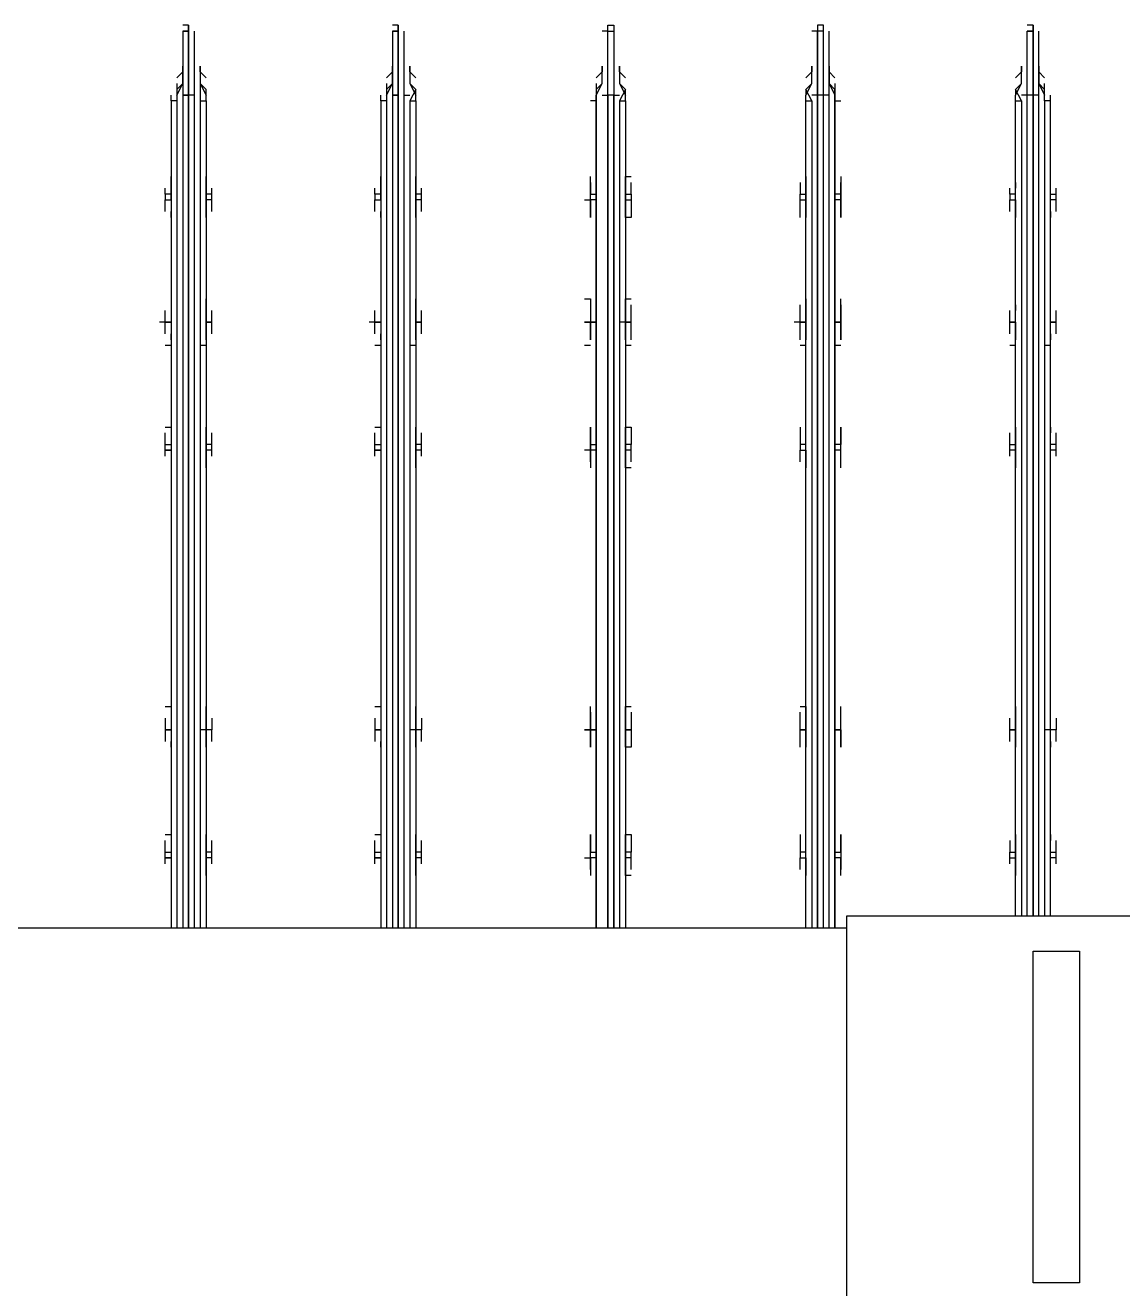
# Model space of a CAD drawing. Header units: metres. Extents: x 531263 to 531754, y 2674954 to 2675327.
# Drawn here: x 531503.124 to 531503.3846, y 2675213.1593 to 2675213.4595 of the extents above; entities that cross this region are included whole.
import ezdxf

# ---------------------------------------------------------------- set-up
doc = ezdxf.new("R2010")
doc.units = ezdxf.units.M
doc.header["$MEASUREMENT"] = 0
doc.layers.add('IDT', color=7, linetype='Continuous')

# ---------------------------------------------------------------- blocks, each defined once
blk = doc.blocks.new('IDT')
at = {"layer": 'IDT', "color": 0, "lineweight": 25}
for p, q in [((14.44023, 14.51099), (14.44023, 14.60781)), ((14.38491, 14.51929), (14.38491, 14.59813)), ((14.38491, 14.59813), (14.39597, 14.59813)), ((14.39597, 14.59813), (14.39597, 14.51929)), ((14.39597, 14.51929), (14.38491, 14.51929)), ((15.02116, 14.51376), (14.44023, 14.51376)), ((14.443, 14.31735), (14.443, 14.51376)), ((14.443, 14.51376), (14.443, 14.31735)), ((14.44438, 14.51376), (14.44438, 14.31597)), ((14.44577, 14.51376), (14.44577, 14.31597)), ((14.44715, 14.31597), (14.44715, 14.51376)), ((14.44715, 14.51376), (14.44715, 14.31597)), ((14.44853, 14.31735), (14.44853, 14.51376)), ((14.44992, 14.51376), (14.44992, 14.31735)), ((14.49279, 14.31735), (14.49279, 14.51376)), ((14.49418, 14.31735), (14.49418, 14.51376)), ((14.49556, 14.31597), (14.49556, 14.51376)), ((14.49556, 14.51376), (14.49556, 14.31597)), ((14.49694, 14.31597), (14.49694, 14.51376)), ((14.49694, 14.51376), (14.49694, 14.31597)), ((14.49971, 14.31735), (14.49971, 14.51376)), ((14.49971, 14.51376), (14.49971, 14.31735)), ((14.54259, 14.31735), (14.54259, 14.51376)), ((14.54397, 14.31735), (14.54397, 14.51376)), ((14.54535, 14.51376), (14.54535, 14.31597)), ((14.54674, 14.51376), (14.54674, 14.31597)), ((14.54674, 14.31597), (14.54674, 14.51376)), ((14.54812, 14.31597), (14.54812, 14.51376)), ((14.5495, 14.31735), (14.5495, 14.51376)), ((14.55089, 14.31735), (14.55089, 14.51376)), ((14.59238, 14.31735), (14.59238, 14.51376)), ((14.59376, 14.31735), (14.59376, 14.51376)), ((14.59515, 14.51376), (14.59515, 14.31597)), ((14.59653, 14.31597), (14.59653, 14.51376)), ((14.59653, 14.51376), (14.59653, 14.31597)), ((14.59791, 14.31597), (14.59791, 14.51376)), ((14.5993, 14.31735), (14.5993, 14.51376)), ((14.60068, 14.31735), (14.60068, 14.51376)), ((14.34065, 14.51099), (14.44023, 14.51099)), ((14.39182, 14.51099), (14.39182, 14.31735)), ((14.39321, 14.31735), (14.39321, 14.51099)), ((14.39459, 14.51099), (14.39459, 14.31597)), ((14.39597, 14.51099), (14.39597, 14.31597)), ((14.39597, 14.31597), (14.39597, 14.51099)), ((14.39736, 14.51099), (14.39736, 14.31597)), ((14.39874, 14.31735), (14.39874, 14.51099)), ((14.40012, 14.51099), (14.40012, 14.31735)), ((14.39182, 14.50131), (14.39182, 14.49716)), ((14.40012, 14.49716), (14.40012, 14.50131)), ((14.44162, 14.50131), (14.44162, 14.49716)), ((14.44992, 14.49716), (14.44992, 14.50131)), ((14.49141, 14.50131), (14.49279, 14.50131)), ((14.49279, 14.50131), (14.49279, 14.49716)), ((14.50109, 14.49716), (14.50109, 14.50131)), ((14.54259, 14.50131), (14.54259, 14.49578)), ((14.55089, 14.49716), (14.55089, 14.50131)), ((14.59238, 14.50131), (14.59238, 14.49578)), ((14.60068, 14.49716), (14.60068, 14.50131)), ((14.39044, 14.49855), (14.39044, 14.49716)), ((14.39044, 14.49716), (14.39182, 14.49716)), ((14.39044, 14.49716), (14.39044, 14.49578)), ((14.39182, 14.49993), (14.39182, 14.49855)), ((14.39182, 14.49716), (14.39182, 14.49163)), ((14.40012, 14.49855), (14.40012, 14.49993)), ((14.40012, 14.49578), (14.40012, 14.49716)), ((14.40151, 14.49716), (14.40012, 14.49716)), ((14.40151, 14.49855), (14.40151, 14.49716)), ((14.40151, 14.49716), (14.40151, 14.49578)), ((14.44162, 14.49855), (14.44162, 14.49993)), ((14.44162, 14.49716), (14.44162, 14.49855)), ((14.44162, 14.49716), (14.443, 14.49716)), ((14.44162, 14.49301), (14.44162, 14.49716)), ((14.44162, 14.49578), (14.44162, 14.49716)), ((14.4513, 14.49716), (14.44992, 14.49716)), ((14.4513, 14.49716), (14.44992, 14.49716)), ((14.44992, 14.49716), (14.44992, 14.49578)), ((14.4513, 14.49993), (14.4513, 14.49855)), ((14.4513, 14.49855), (14.4513, 14.49716)), ((14.4513, 14.49578), (14.4513, 14.49716)), ((14.49141, 14.49993), (14.49141, 14.49855)), ((14.49141, 14.49855), (14.49141, 14.49716)), ((14.49141, 14.49716), (14.49279, 14.49716)), ((14.49141, 14.49716), (14.49141, 14.49578)), ((14.49279, 14.49716), (14.49279, 14.49163)), ((14.49971, 14.49716), (14.50109, 14.49716)), ((14.50109, 14.49993), (14.50109, 14.49855)), ((14.50109, 14.49855), (14.50109, 14.49716)), ((14.50109, 14.49716), (14.50109, 14.49578)), ((14.50248, 14.49716), (14.50109, 14.49716)), ((14.50109, 14.49716), (14.50109, 14.49578)), ((14.5412, 14.49855), (14.5412, 14.49716)), ((14.5412, 14.49716), (14.54259, 14.49716)), ((14.5412, 14.49716), (14.5412, 14.49578)), ((14.54259, 14.49993), (14.54259, 14.49855)), ((14.55089, 14.49855), (14.55089, 14.49993)), ((14.55227, 14.49716), (14.55089, 14.49716)), ((14.55089, 14.49578), (14.55089, 14.49716)), ((14.55089, 14.49716), (14.55227, 14.49716)), ((14.55227, 14.49855), (14.55227, 14.49716)), ((14.55227, 14.49716), (14.55227, 14.49578)), ((14.591, 14.49855), (14.591, 14.49716)), ((14.591, 14.49716), (14.59238, 14.49716)), ((14.591, 14.49716), (14.591, 14.49578)), ((14.59238, 14.49993), (14.59238, 14.49855)), ((14.60068, 14.49855), (14.60068, 14.49993)), ((14.60206, 14.49716), (14.60068, 14.49716)), ((14.60068, 14.49578), (14.60068, 14.49716)), ((14.60068, 14.49716), (14.60206, 14.49716)), ((14.60206, 14.49855), (14.60206, 14.49716)), ((14.60206, 14.49716), (14.60206, 14.49578)), ((14.39182, 14.49578), (14.39044, 14.49578)), ((14.39044, 14.49578), (14.39044, 14.49301)), ((14.40012, 14.49163), (14.40012, 14.49578)), ((14.40151, 14.49578), (14.40012, 14.49578)), ((14.40151, 14.49301), (14.40151, 14.49578)), ((14.443, 14.49578), (14.44162, 14.49578)), ((14.44162, 14.49578), (14.44162, 14.49163)), ((14.44992, 14.49578), (14.4513, 14.49578)), ((14.44992, 14.49578), (14.44992, 14.49163)), ((14.4513, 14.49301), (14.4513, 14.49578)), ((14.49141, 14.49301), (14.49141, 14.49578)), ((14.49141, 14.49578), (14.49279, 14.49578)), ((14.50109, 14.49578), (14.49971, 14.49578)), ((14.50109, 14.49578), (14.50109, 14.49163)), ((14.50109, 14.49301), (14.50109, 14.49578)), ((14.5412, 14.49578), (14.54259, 14.49578)), ((14.5412, 14.49578), (14.5412, 14.49301)), ((14.54259, 14.49578), (14.54259, 14.49163)), ((14.55089, 14.49163), (14.55089, 14.49578)), ((14.55227, 14.49578), (14.55089, 14.49578)), ((14.55227, 14.49578), (14.55227, 14.49301)), ((14.591, 14.49578), (14.59238, 14.49578)), ((14.591, 14.49578), (14.591, 14.49301)), ((14.59238, 14.49578), (14.59238, 14.49163)), ((14.60068, 14.49163), (14.60068, 14.49578)), ((14.60206, 14.49578), (14.60068, 14.49578)), ((14.60206, 14.49578), (14.60206, 14.49301)), ((14.39182, 14.49163), (14.39182, 14.49301)), ((14.40012, 14.49301), (14.40012, 14.49163)), ((14.44162, 14.49163), (14.44162, 14.49301)), ((14.4513, 14.49163), (14.4513, 14.49301)), ((14.49141, 14.49163), (14.49141, 14.49301)), ((14.49279, 14.49163), (14.49141, 14.49163)), ((14.50109, 14.49163), (14.50109, 14.49301)), ((14.54259, 14.49163), (14.54259, 14.49301)), ((14.55089, 14.49163), (14.55089, 14.49301)), ((14.55227, 14.49163), (14.55089, 14.49163)), ((14.59238, 14.49163), (14.59238, 14.49301)), ((14.60068, 14.49163), (14.60068, 14.49301)), ((14.60206, 14.49163), (14.60068, 14.49163)), ((14.39182, 14.4695), (14.39182, 14.47088)), ((14.39182, 14.47088), (14.39182, 14.46673)), ((14.40012, 14.46673), (14.40012, 14.47088)), ((14.40012, 14.47088), (14.40012, 14.4695)), ((14.44162, 14.4695), (14.44162, 14.47088)), ((14.44162, 14.47088), (14.44162, 14.46673)), ((14.44992, 14.46673), (14.44992, 14.47088)), ((14.4513, 14.47088), (14.4513, 14.4695)), ((14.49141, 14.4695), (14.49141, 14.47088)), ((14.49141, 14.47088), (14.49279, 14.47088)), ((14.49279, 14.47088), (14.49279, 14.46673)), ((14.50109, 14.46673), (14.50109, 14.47088)), ((14.50109, 14.47088), (14.50109, 14.4695)), ((14.54259, 14.4695), (14.54259, 14.47088)), ((14.54259, 14.47088), (14.54259, 14.46673)), ((14.55089, 14.46673), (14.55089, 14.47088)), ((14.55089, 14.47088), (14.55089, 14.4695)), ((14.59238, 14.4695), (14.59238, 14.47088)), ((14.59238, 14.47088), (14.59238, 14.46673)), ((14.60068, 14.46673), (14.60068, 14.47088)), ((14.60068, 14.47088), (14.60068, 14.4695)), ((14.39044, 14.4695), (14.39044, 14.46673)), ((14.40151, 14.4695), (14.40151, 14.46673)), ((14.44162, 14.46673), (14.44162, 14.4695)), ((14.4513, 14.4695), (14.4513, 14.46673)), ((14.49141, 14.46673), (14.49141, 14.4695)), ((14.50109, 14.4695), (14.50109, 14.46673)), ((14.5412, 14.4695), (14.5412, 14.46673)), ((14.55227, 14.46673), (14.55227, 14.4695)), ((14.591, 14.4695), (14.591, 14.46673)), ((14.60206, 14.46673), (14.60206, 14.4695)), ((14.39044, 14.46673), (14.39182, 14.46673)), ((14.39044, 14.46397), (14.39044, 14.46673)), ((14.39044, 14.46673), (14.39182, 14.46673)), ((14.39182, 14.46673), (14.39321, 14.46673)), ((14.39182, 14.46673), (14.39182, 14.4612)), ((14.39182, 14.46397), (14.39182, 14.46258)), ((14.40012, 14.4612), (14.40012, 14.46673)), ((14.40012, 14.46673), (14.40151, 14.46673)), ((14.40151, 14.46673), (14.40012, 14.46673)), ((14.40012, 14.46673), (14.40151, 14.46673)), ((14.40151, 14.46673), (14.40012, 14.46673)), ((14.40012, 14.46258), (14.40012, 14.46397)), ((14.40151, 14.46673), (14.40151, 14.46397)), ((14.443, 14.46673), (14.44162, 14.46673)), ((14.44162, 14.46673), (14.443, 14.46673)), ((14.443, 14.46673), (14.44162, 14.46673)), ((14.44162, 14.46673), (14.44162, 14.4612)), ((14.44162, 14.46673), (14.44162, 14.46397)), ((14.44162, 14.46397), (14.44162, 14.46258)), ((14.44992, 14.4612), (14.44992, 14.46673)), ((14.4513, 14.46673), (14.44992, 14.46673)), ((14.44992, 14.46673), (14.4513, 14.46673)), ((14.44992, 14.46673), (14.4513, 14.46673)), ((14.4513, 14.46673), (14.44992, 14.46673)), ((14.4513, 14.46673), (14.4513, 14.46397)), ((14.4513, 14.46397), (14.4513, 14.46258)), ((14.49141, 14.46397), (14.49141, 14.46673)), ((14.49141, 14.46673), (14.49279, 14.46673)), ((14.49279, 14.46673), (14.49141, 14.46673)), ((14.49141, 14.46258), (14.49141, 14.46397)), ((14.49279, 14.46673), (14.49279, 14.4612)), ((14.50109, 14.46673), (14.49971, 14.46673)), ((14.49971, 14.46673), (14.50109, 14.46673)), ((14.50109, 14.46397), (14.50109, 14.46673)), ((14.50109, 14.46673), (14.50248, 14.46673)), ((14.50248, 14.46673), (14.50109, 14.46673)), ((14.50109, 14.46673), (14.50109, 14.4612)), ((14.50109, 14.46258), (14.50109, 14.46397)), ((14.5412, 14.46673), (14.54259, 14.46673)), ((14.5412, 14.46397), (14.5412, 14.46673)), ((14.5412, 14.46673), (14.54259, 14.46673)), ((14.54259, 14.46673), (14.54259, 14.4612)), ((14.54259, 14.46673), (14.54397, 14.46673)), ((14.54259, 14.46397), (14.54259, 14.46258)), ((14.55227, 14.46673), (14.55089, 14.46673)), ((14.55089, 14.46673), (14.55227, 14.46673)), ((14.55227, 14.46673), (14.55089, 14.46673)), ((14.55089, 14.4612), (14.55089, 14.46673)), ((14.55089, 14.46673), (14.55227, 14.46673)), ((14.55089, 14.46258), (14.55089, 14.46397)), ((14.55227, 14.46397), (14.55227, 14.46673)), ((14.591, 14.46673), (14.59238, 14.46673)), ((14.591, 14.46397), (14.591, 14.46673)), ((14.591, 14.46673), (14.59238, 14.46673)), ((14.59238, 14.46673), (14.59238, 14.4612)), ((14.59238, 14.46673), (14.59376, 14.46673)), ((14.59238, 14.46397), (14.59238, 14.46258)), ((14.60206, 14.46673), (14.60068, 14.46673)), ((14.60068, 14.46673), (14.60206, 14.46673)), ((14.60206, 14.46673), (14.60068, 14.46673)), ((14.60068, 14.4612), (14.60068, 14.46673)), ((14.60068, 14.46673), (14.60206, 14.46673)), ((14.60068, 14.46258), (14.60068, 14.46397)), ((14.60206, 14.46397), (14.60206, 14.46673)), ((14.4513, 14.4612), (14.44992, 14.4612)), ((14.49279, 14.4612), (14.49141, 14.4612)), ((14.55227, 14.4612), (14.55089, 14.4612)), ((14.60206, 14.4612), (14.60068, 14.4612)), ((14.39182, 14.40449), (14.39182, 14.40034)), ((14.40012, 14.40034), (14.40012, 14.40449)), ((14.44162, 14.40449), (14.44162, 14.40034)), ((14.44992, 14.40034), (14.44992, 14.40449)), ((14.49141, 14.40449), (14.49279, 14.40449)), ((14.49279, 14.40449), (14.49279, 14.40034)), ((14.50109, 14.40034), (14.50109, 14.40449)), ((14.54259, 14.40449), (14.54259, 14.40034)), ((14.55089, 14.40034), (14.55089, 14.40449)), ((14.59238, 14.40449), (14.59238, 14.40034)), ((14.60068, 14.40034), (14.60068, 14.40449)), ((14.39044, 14.40172), (14.39044, 14.40034)), ((14.39182, 14.40311), (14.39182, 14.40172)), ((14.40012, 14.40172), (14.40012, 14.40311)), ((14.40151, 14.40172), (14.40151, 14.40034)), ((14.44162, 14.40311), (14.44162, 14.40172)), ((14.44162, 14.40172), (14.44162, 14.39896)), ((14.4513, 14.40311), (14.4513, 14.40172)), ((14.4513, 14.40172), (14.4513, 14.40034)), ((14.49141, 14.40311), (14.49141, 14.40172)), ((14.49141, 14.40172), (14.49141, 14.40034)), ((14.50109, 14.40311), (14.50109, 14.40172)), ((14.50109, 14.40172), (14.50109, 14.40034)), ((14.5412, 14.40172), (14.5412, 14.40034)), ((14.54259, 14.40311), (14.54259, 14.40172)), ((14.55089, 14.40172), (14.55089, 14.40311)), ((14.55227, 14.40172), (14.55227, 14.40034)), ((14.591, 14.40172), (14.591, 14.40034)), ((14.59238, 14.40311), (14.59238, 14.40172)), ((14.60068, 14.40172), (14.60068, 14.40311)), ((14.60206, 14.40172), (14.60206, 14.40034)), ((14.39044, 14.40034), (14.39182, 14.40034)), ((14.39044, 14.40034), (14.39044, 14.39896)), ((14.39044, 14.39896), (14.39182, 14.39896)), ((14.39044, 14.39896), (14.39044, 14.39619)), ((14.39182, 14.40034), (14.39182, 14.39481)), ((14.40012, 14.39896), (14.40012, 14.40034)), ((14.40012, 14.40034), (14.40151, 14.40034)), ((14.40012, 14.39481), (14.40012, 14.39896)), ((14.40151, 14.39896), (14.40012, 14.39896)), ((14.40151, 14.40034), (14.40151, 14.39896)), ((14.40151, 14.39896), (14.40151, 14.39619)), ((14.44162, 14.40034), (14.443, 14.40034)), ((14.44162, 14.40034), (14.44162, 14.39896)), ((14.44162, 14.39896), (14.443, 14.39896)), ((14.44162, 14.39896), (14.44162, 14.39481)), ((14.44162, 14.39619), (14.44162, 14.39896)), ((14.4513, 14.40034), (14.44992, 14.40034)), ((14.4513, 14.40034), (14.44992, 14.40034)), ((14.44992, 14.40034), (14.44992, 14.39481)), ((14.44992, 14.39896), (14.4513, 14.39896)), ((14.4513, 14.39896), (14.4513, 14.40034)), ((14.4513, 14.39619), (14.4513, 14.39896)), ((14.49141, 14.40034), (14.49279, 14.40034)), ((14.49141, 14.40034), (14.49141, 14.39896)), ((14.49141, 14.39619), (14.49141, 14.39896)), ((14.49141, 14.39896), (14.49279, 14.39896)), ((14.49279, 14.40034), (14.49279, 14.39896)), ((14.49279, 14.39896), (14.49279, 14.39481)), ((14.49971, 14.40034), (14.50109, 14.40034)), ((14.50109, 14.39896), (14.49971, 14.39896)), ((14.50109, 14.40034), (14.50109, 14.39896)), ((14.50109, 14.39896), (14.50109, 14.40034)), ((14.50109, 14.40034), (14.50248, 14.40034)), ((14.50109, 14.39896), (14.50109, 14.39481)), ((14.50109, 14.39619), (14.50109, 14.39896)), ((14.5412, 14.40034), (14.54259, 14.40034)), ((14.5412, 14.40034), (14.5412, 14.39896)), ((14.5412, 14.39896), (14.54259, 14.39896)), ((14.5412, 14.39896), (14.5412, 14.39619)), ((14.54259, 14.40034), (14.54259, 14.39481)), ((14.55227, 14.40034), (14.55089, 14.40034)), ((14.55089, 14.39896), (14.55089, 14.40034)), ((14.55089, 14.40034), (14.55227, 14.40034)), ((14.55089, 14.39481), (14.55089, 14.39896)), ((14.55227, 14.39896), (14.55089, 14.39896)), ((14.55227, 14.40034), (14.55227, 14.39896)), ((14.55227, 14.39896), (14.55227, 14.39619)), ((14.591, 14.40034), (14.59238, 14.40034)), ((14.591, 14.40034), (14.591, 14.39896)), ((14.591, 14.39896), (14.59238, 14.39896)), ((14.591, 14.39896), (14.591, 14.39619)), ((14.59238, 14.40034), (14.59238, 14.39481)), ((14.60206, 14.40034), (14.60068, 14.40034)), ((14.60068, 14.39896), (14.60068, 14.40034)), ((14.60068, 14.40034), (14.60206, 14.40034)), ((14.60068, 14.39481), (14.60068, 14.39896)), ((14.60206, 14.39896), (14.60068, 14.39896)), ((14.60206, 14.40034), (14.60206, 14.39896)), ((14.60206, 14.39896), (14.60206, 14.39619)), ((14.39182, 14.39481), (14.39182, 14.39619)), ((14.40012, 14.39619), (14.40012, 14.39481)), ((14.44162, 14.39481), (14.44162, 14.39619)), ((14.4513, 14.39481), (14.4513, 14.39619)), ((14.49141, 14.39481), (14.49141, 14.39619)), ((14.50109, 14.39481), (14.50109, 14.39619)), ((14.54259, 14.39481), (14.54259, 14.39619)), ((14.55089, 14.39481), (14.55089, 14.39619)), ((14.59238, 14.39481), (14.59238, 14.39619)), ((14.60068, 14.39481), (14.60068, 14.39619)), ((14.49279, 14.39481), (14.49141, 14.39481)), ((14.55227, 14.39481), (14.55089, 14.39481)), ((14.60206, 14.39481), (14.60068, 14.39481)), ((14.39182, 14.37544), (14.39321, 14.37544)), ((14.39182, 14.37268), (14.39182, 14.37406)), ((14.39182, 14.37406), (14.39182, 14.36991)), ((14.40012, 14.37544), (14.40151, 14.37544)), ((14.40012, 14.36991), (14.40012, 14.37406)), ((14.40012, 14.37406), (14.40012, 14.37268)), ((14.44162, 14.37544), (14.443, 14.37544)), ((14.44162, 14.37268), (14.44162, 14.37406)), ((14.44162, 14.37406), (14.44162, 14.36991)), ((14.44992, 14.37544), (14.4513, 14.37544)), ((14.44992, 14.36991), (14.44992, 14.37406)), ((14.4513, 14.37406), (14.4513, 14.37268)), ((14.49141, 14.37544), (14.49279, 14.37544)), ((14.49141, 14.37406), (14.49141, 14.37268)), ((14.49279, 14.37406), (14.49279, 14.36991)), ((14.50109, 14.37544), (14.50248, 14.37544)), ((14.50109, 14.36991), (14.50109, 14.37406)), ((14.50109, 14.37406), (14.50109, 14.37268)), ((14.54259, 14.37544), (14.54397, 14.37544)), ((14.54259, 14.37268), (14.54259, 14.37406)), ((14.54259, 14.37406), (14.54259, 14.36991)), ((14.55089, 14.37544), (14.55227, 14.37544)), ((14.55089, 14.36991), (14.55089, 14.37406)), ((14.55089, 14.37406), (14.55089, 14.37268)), ((14.59238, 14.37544), (14.59376, 14.37544)), ((14.59238, 14.37268), (14.59238, 14.37406)), ((14.59238, 14.37406), (14.59238, 14.36991)), ((14.60068, 14.37544), (14.60206, 14.37544)), ((14.60068, 14.36991), (14.60068, 14.37406)), ((14.60068, 14.37406), (14.60068, 14.37268)), ((14.39044, 14.37268), (14.39044, 14.36991)), ((14.40151, 14.37268), (14.40151, 14.36991)), ((14.44162, 14.36991), (14.44162, 14.37268)), ((14.4513, 14.37268), (14.4513, 14.36991)), ((14.49141, 14.37268), (14.49141, 14.36991)), ((14.50109, 14.37268), (14.50109, 14.36991)), ((14.5412, 14.37268), (14.5412, 14.36991)), ((14.55227, 14.37268), (14.55227, 14.36991)), ((14.591, 14.37268), (14.591, 14.36991)), ((14.60206, 14.37268), (14.60206, 14.36991)), ((14.39044, 14.36991), (14.39182, 14.36991)), ((14.39182, 14.36991), (14.39044, 14.36991)), ((14.39044, 14.36991), (14.39044, 14.36715)), ((14.39044, 14.36991), (14.39182, 14.36991)), ((14.39182, 14.36991), (14.39182, 14.36438)), ((14.40151, 14.36991), (14.40012, 14.36991)), ((14.40012, 14.36991), (14.40012, 14.36438)), ((14.40012, 14.36991), (14.40151, 14.36991)), ((14.40151, 14.36991), (14.40012, 14.36991)), ((14.40151, 14.36991), (14.40151, 14.36715)), ((14.44162, 14.36715), (14.44162, 14.36991)), ((14.44162, 14.36991), (14.443, 14.36991)), ((14.443, 14.36991), (14.44162, 14.36991)), ((14.44162, 14.36991), (14.44162, 14.36438)), ((14.443, 14.36991), (14.44162, 14.36991)), ((14.44162, 14.36991), (14.443, 14.36991)), ((14.44992, 14.36438), (14.44992, 14.36991)), ((14.44992, 14.36991), (14.4513, 14.36991)), ((14.4513, 14.36991), (14.44992, 14.36991)), ((14.4513, 14.36991), (14.44992, 14.36991)), ((14.44992, 14.36991), (14.4513, 14.36991)), ((14.4513, 14.36991), (14.4513, 14.36715)), ((14.4513, 14.36991), (14.45268, 14.36991)), ((14.49141, 14.36991), (14.49279, 14.36991)), ((14.49141, 14.36991), (14.49279, 14.36991)), ((14.49279, 14.36991), (14.49141, 14.36991)), ((14.49141, 14.36991), (14.49141, 14.36715)), ((14.49279, 14.36991), (14.49279, 14.36438)), ((14.49279, 14.36991), (14.49418, 14.36991)), ((14.50109, 14.36991), (14.49971, 14.36991)), ((14.49971, 14.36991), (14.50109, 14.36991)), ((14.50109, 14.36438), (14.50109, 14.36991)), ((14.50109, 14.36991), (14.50248, 14.36991)), ((14.50248, 14.36991), (14.50109, 14.36991)), ((14.50109, 14.36991), (14.50248, 14.36991)), ((14.50109, 14.36715), (14.50109, 14.36991)), ((14.5412, 14.36991), (14.54259, 14.36991)), ((14.54259, 14.36991), (14.5412, 14.36991)), ((14.5412, 14.36991), (14.5412, 14.36715)), ((14.54259, 14.36991), (14.54259, 14.36438)), ((14.55089, 14.36438), (14.55089, 14.36991)), ((14.55089, 14.36991), (14.55227, 14.36991)), ((14.55227, 14.36991), (14.55089, 14.36991)), ((14.55227, 14.36991), (14.55089, 14.36991)), ((14.55089, 14.36991), (14.55227, 14.36991)), ((14.55227, 14.36991), (14.55227, 14.36715)), ((14.55227, 14.36991), (14.55365, 14.36991)), ((14.591, 14.36991), (14.59238, 14.36991)), ((14.59238, 14.36991), (14.591, 14.36991)), ((14.591, 14.36991), (14.591, 14.36715)), ((14.59238, 14.36991), (14.59238, 14.36438)), ((14.60068, 14.36438), (14.60068, 14.36991)), ((14.60068, 14.36991), (14.60206, 14.36991)), ((14.60206, 14.36991), (14.60068, 14.36991)), ((14.60206, 14.36991), (14.60068, 14.36991)), ((14.60068, 14.36991), (14.60206, 14.36991)), ((14.60206, 14.36991), (14.60206, 14.36715)), ((14.60206, 14.36991), (14.60344, 14.36991)), ((14.39182, 14.36715), (14.39182, 14.36576)), ((14.40012, 14.36576), (14.40012, 14.36715)), ((14.44162, 14.36576), (14.44162, 14.36715)), ((14.4513, 14.36715), (14.4513, 14.36576)), ((14.49141, 14.36715), (14.49141, 14.36576)), ((14.50109, 14.36576), (14.50109, 14.36715)), ((14.54259, 14.36715), (14.54259, 14.36576)), ((14.55089, 14.36576), (14.55089, 14.36715)), ((14.59238, 14.36715), (14.59238, 14.36576)), ((14.60068, 14.36576), (14.60068, 14.36715)), ((14.49279, 14.36438), (14.49141, 14.36438)), ((14.50248, 14.36438), (14.50109, 14.36438)), ((14.39182, 14.34363), (14.39182, 14.34502)), ((14.39182, 14.34502), (14.39182, 14.34087)), ((14.40012, 14.34087), (14.40012, 14.34502)), ((14.40012, 14.34502), (14.40012, 14.34363)), ((14.44162, 14.34363), (14.44162, 14.34502)), ((14.44162, 14.34502), (14.44162, 14.34087)), ((14.44992, 14.34087), (14.44992, 14.34502)), ((14.4513, 14.34502), (14.4513, 14.34363)), ((14.49141, 14.34363), (14.49141, 14.34502)), ((14.49141, 14.34502), (14.49279, 14.34502)), ((14.49279, 14.34502), (14.49279, 14.34087)), ((14.50109, 14.34087), (14.50109, 14.34502)), ((14.50109, 14.34502), (14.50109, 14.34363)), ((14.54259, 14.34363), (14.54259, 14.34502)), ((14.54259, 14.34502), (14.54259, 14.33948)), ((14.55089, 14.34087), (14.55089, 14.34502)), ((14.55089, 14.34502), (14.55089, 14.34363)), ((14.59238, 14.34363), (14.59238, 14.34502)), ((14.59238, 14.34502), (14.59238, 14.33948)), ((14.60068, 14.34087), (14.60068, 14.34502)), ((14.60068, 14.34502), (14.60068, 14.34363)), ((14.39044, 14.34363), (14.39044, 14.34087)), ((14.39044, 14.34087), (14.39182, 14.34087)), ((14.39044, 14.34087), (14.39044, 14.33948)), ((14.39182, 14.34087), (14.39182, 14.33948)), ((14.40151, 14.34087), (14.40012, 14.34087)), ((14.40151, 14.34087), (14.40012, 14.34087)), ((14.40012, 14.34087), (14.40012, 14.33948)), ((14.40151, 14.34363), (14.40151, 14.34087)), ((14.40151, 14.33948), (14.40151, 14.34087)), ((14.44162, 14.33948), (14.44162, 14.34363)), ((14.44162, 14.34087), (14.443, 14.34087)), ((14.44162, 14.34087), (14.44162, 14.33948)), ((14.44992, 14.33948), (14.44992, 14.34087)), ((14.4513, 14.34087), (14.44992, 14.34087)), ((14.4513, 14.34363), (14.4513, 14.34087)), ((14.4513, 14.34087), (14.4513, 14.33948)), ((14.49141, 14.34087), (14.49141, 14.34363)), ((14.49279, 14.34087), (14.49141, 14.34087)), ((14.49141, 14.33948), (14.49141, 14.34087)), ((14.49279, 14.34087), (14.49279, 14.33533)), ((14.49971, 14.34087), (14.50109, 14.34087)), ((14.50109, 14.34363), (14.50109, 14.34087)), ((14.50109, 14.34087), (14.50109, 14.33948)), ((14.50248, 14.34087), (14.50109, 14.34087)), ((14.50109, 14.34087), (14.50109, 14.33948)), ((14.5412, 14.34363), (14.5412, 14.34087)), ((14.5412, 14.34087), (14.54259, 14.34087)), ((14.5412, 14.34087), (14.5412, 14.33948)), ((14.55227, 14.34087), (14.55089, 14.34087)), ((14.55227, 14.34087), (14.55089, 14.34087)), ((14.55089, 14.34087), (14.55089, 14.33533)), ((14.55227, 14.34363), (14.55227, 14.34087)), ((14.55227, 14.33948), (14.55227, 14.34087)), ((14.591, 14.34363), (14.591, 14.34087)), ((14.591, 14.34087), (14.59238, 14.34087)), ((14.591, 14.34087), (14.591, 14.33948)), ((14.60206, 14.34087), (14.60068, 14.34087)), ((14.60206, 14.34087), (14.60068, 14.34087)), ((14.60068, 14.34087), (14.60068, 14.33533)), ((14.60206, 14.34363), (14.60206, 14.34087)), ((14.60206, 14.33948), (14.60206, 14.34087)), ((14.39182, 14.33948), (14.39044, 14.33948)), ((14.39044, 14.33948), (14.39044, 14.3381)), ((14.39182, 14.33948), (14.39182, 14.33533)), ((14.39182, 14.3381), (14.39182, 14.33672)), ((14.40012, 14.33948), (14.40151, 14.33948)), ((14.40012, 14.33948), (14.40012, 14.33533)), ((14.40012, 14.33672), (14.40012, 14.3381)), ((14.40151, 14.33948), (14.40151, 14.3381)), ((14.44162, 14.33533), (14.44162, 14.33948)), ((14.44162, 14.33948), (14.443, 14.33948)), ((14.44162, 14.33948), (14.44162, 14.3381)), ((14.44162, 14.3381), (14.44162, 14.33672)), ((14.44992, 14.33533), (14.44992, 14.33948)), ((14.4513, 14.33948), (14.44992, 14.33948)), ((14.4513, 14.3381), (14.4513, 14.33948)), ((14.4513, 14.33672), (14.4513, 14.3381)), ((14.49141, 14.33948), (14.49141, 14.3381)), ((14.49279, 14.33948), (14.49141, 14.33948)), ((14.49141, 14.3381), (14.49141, 14.33672)), ((14.50109, 14.33948), (14.49971, 14.33948)), ((14.50109, 14.33948), (14.50109, 14.33533)), ((14.50109, 14.3381), (14.50109, 14.33948)), ((14.50109, 14.33672), (14.50109, 14.3381)), ((14.5412, 14.33948), (14.54259, 14.33948)), ((14.5412, 14.33948), (14.5412, 14.3381)), ((14.54259, 14.33948), (14.54259, 14.33533)), ((14.54259, 14.3381), (14.54259, 14.33672)), ((14.55089, 14.33948), (14.55227, 14.33948)), ((14.55089, 14.33672), (14.55089, 14.3381)), ((14.55227, 14.33948), (14.55227, 14.3381)), ((14.591, 14.33948), (14.59238, 14.33948)), ((14.591, 14.33948), (14.591, 14.3381)), ((14.59238, 14.33948), (14.59238, 14.33533)), ((14.59238, 14.3381), (14.59238, 14.33672)), ((14.60068, 14.33948), (14.60206, 14.33948)), ((14.60068, 14.33672), (14.60068, 14.3381)), ((14.60206, 14.33948), (14.60206, 14.3381)), ((14.49279, 14.33533), (14.49141, 14.33533)), ((14.39182, 14.31735), (14.39321, 14.31735)), ((14.39182, 14.31735), (14.39182, 14.31597)), ((14.39321, 14.31735), (14.39321, 14.3132)), ((14.40012, 14.31735), (14.39874, 14.31735)), ((14.39874, 14.31735), (14.40012, 14.31459)), ((14.40012, 14.31735), (14.40012, 14.31597)), ((14.443, 14.31735), (14.44162, 14.31735)), ((14.443, 14.3132), (14.443, 14.31735)), ((14.443, 14.31735), (14.443, 14.31597)), ((14.44992, 14.31735), (14.44853, 14.31735)), ((14.44853, 14.31735), (14.44992, 14.31459)), ((14.44992, 14.31735), (14.44992, 14.31597)), ((14.49279, 14.31459), (14.49418, 14.31735)), ((14.49418, 14.31735), (14.49279, 14.31735)), ((14.49279, 14.31735), (14.49279, 14.31597)), ((14.49971, 14.31735), (14.50109, 14.31735)), ((14.49971, 14.3132), (14.49971, 14.31735)), ((14.49971, 14.31735), (14.49971, 14.31597)), ((14.54259, 14.31459), (14.54397, 14.31735)), ((14.54397, 14.31735), (14.54259, 14.31735)), ((14.54259, 14.31735), (14.54259, 14.31597)), ((14.5495, 14.3132), (14.5495, 14.31735)), ((14.5495, 14.31735), (14.55089, 14.31735)), ((14.55089, 14.31735), (14.55089, 14.31597)), ((14.59376, 14.31735), (14.59238, 14.31735)), ((14.59238, 14.31735), (14.59238, 14.31597)), ((14.59376, 14.3132), (14.59376, 14.31735)), ((14.5993, 14.3132), (14.5993, 14.31735)), ((14.5993, 14.31735), (14.60068, 14.31735)), ((14.60068, 14.31735), (14.60068, 14.31597)), ((14.39459, 14.3132), (14.39321, 14.31597)), ((14.39321, 14.31597), (14.39321, 14.31459)), ((14.39321, 14.31459), (14.39459, 14.3132)), ((14.39459, 14.31597), (14.39597, 14.31597)), ((14.39459, 14.31597), (14.39459, 14.30075)), ((14.39597, 14.31597), (14.39736, 14.31597)), ((14.39597, 14.31597), (14.39597, 14.29937)), ((14.39597, 14.29937), (14.39597, 14.31597)), ((14.39736, 14.31597), (14.39874, 14.31597)), ((14.39736, 14.31597), (14.39736, 14.30075)), ((14.40012, 14.31597), (14.39874, 14.3132)), ((14.40012, 14.31459), (14.39874, 14.3132)), ((14.39874, 14.3132), (14.40012, 14.31459)), ((14.40012, 14.31459), (14.40012, 14.31597)), ((14.44438, 14.3132), (14.443, 14.31597)), ((14.443, 14.31597), (14.443, 14.31459)), ((14.443, 14.31459), (14.44438, 14.3132)), ((14.44438, 14.31597), (14.44577, 14.31597)), ((14.44438, 14.31597), (14.44438, 14.30075)), ((14.44577, 14.31597), (14.44577, 14.29937)), ((14.44577, 14.31597), (14.44715, 14.31597)), ((14.44715, 14.29937), (14.44715, 14.31597)), ((14.44715, 14.31597), (14.44853, 14.31597)), ((14.44715, 14.31597), (14.44715, 14.30075)), ((14.44992, 14.31597), (14.44853, 14.3132)), ((14.44992, 14.31459), (14.44853, 14.3132)), ((14.44853, 14.3132), (14.44992, 14.31459)), ((14.44992, 14.31459), (14.44992, 14.31597)), ((14.49418, 14.3132), (14.49279, 14.31597)), ((14.49279, 14.31597), (14.49279, 14.31459)), ((14.49279, 14.31459), (14.49418, 14.3132)), ((14.49418, 14.3132), (14.49279, 14.31459)), ((14.49556, 14.31597), (14.49418, 14.31597)), ((14.49556, 14.29937), (14.49556, 14.31597)), ((14.49556, 14.31597), (14.49694, 14.31597)), ((14.49556, 14.30075), (14.49556, 14.31597)), ((14.49694, 14.31597), (14.49694, 14.29937)), ((14.49833, 14.31597), (14.49694, 14.31597)), ((14.49694, 14.31597), (14.49694, 14.30075)), ((14.49971, 14.31597), (14.49833, 14.3132)), ((14.49833, 14.3132), (14.49971, 14.31459)), ((14.49971, 14.31459), (14.49971, 14.31597)), ((14.54397, 14.3132), (14.54259, 14.31597)), ((14.54259, 14.31597), (14.54259, 14.31459)), ((14.54259, 14.31459), (14.54397, 14.3132)), ((14.54397, 14.3132), (14.54259, 14.31459)), ((14.54535, 14.31597), (14.54397, 14.31597)), ((14.54535, 14.31597), (14.54535, 14.30075)), ((14.54812, 14.31597), (14.54674, 14.31597)), ((14.54674, 14.31597), (14.54812, 14.31597)), ((14.54674, 14.31597), (14.54674, 14.29937)), ((14.54674, 14.29937), (14.54674, 14.31597)), ((14.54812, 14.30075), (14.54812, 14.31597)), ((14.5495, 14.31597), (14.54812, 14.3132)), ((14.54812, 14.3132), (14.5495, 14.31459)), ((14.5495, 14.31459), (14.5495, 14.31597)), ((14.59376, 14.3132), (14.59238, 14.31597)), ((14.59238, 14.31597), (14.59238, 14.31459)), ((14.59238, 14.31459), (14.59376, 14.3132)), ((14.59515, 14.31597), (14.59653, 14.31597)), ((14.59515, 14.31597), (14.59515, 14.30075)), ((14.59791, 14.31597), (14.59653, 14.31597)), ((14.59653, 14.31597), (14.59791, 14.31597)), ((14.59653, 14.31597), (14.59653, 14.29937)), ((14.59653, 14.29937), (14.59653, 14.31597)), ((14.59791, 14.30075), (14.59791, 14.31597)), ((14.5993, 14.31597), (14.59791, 14.3132)), ((14.59791, 14.3132), (14.5993, 14.31459)), ((14.5993, 14.31459), (14.5993, 14.31597)), ((14.39321, 14.31182), (14.39459, 14.31044)), ((14.39459, 14.30905), (14.39459, 14.3132)), ((14.39874, 14.3132), (14.39874, 14.30905)), ((14.39874, 14.31044), (14.40012, 14.31182)), ((14.443, 14.31182), (14.44438, 14.31044)), ((14.44438, 14.30905), (14.44438, 14.3132)), ((14.44853, 14.3132), (14.44853, 14.30905)), ((14.44853, 14.31044), (14.44992, 14.31182)), ((14.49279, 14.31182), (14.49418, 14.31044)), ((14.49418, 14.30905), (14.49418, 14.3132)), ((14.49833, 14.3132), (14.49833, 14.30905)), ((14.49833, 14.31044), (14.49971, 14.31182)), ((14.54259, 14.31182), (14.54397, 14.31044)), ((14.54397, 14.30905), (14.54397, 14.3132)), ((14.54812, 14.3132), (14.54812, 14.30905)), ((14.54812, 14.31044), (14.5495, 14.31182)), ((14.59238, 14.31182), (14.59376, 14.31044)), ((14.59376, 14.30905), (14.59376, 14.3132)), ((14.59791, 14.3132), (14.59791, 14.30905)), ((14.59791, 14.31044), (14.5993, 14.31182)), ((14.39459, 14.31044), (14.39459, 14.30905)), ((14.39874, 14.30905), (14.39874, 14.31044)), ((14.44438, 14.31044), (14.44438, 14.30905)), ((14.44853, 14.30905), (14.44853, 14.31044)), ((14.49418, 14.31044), (14.49418, 14.30905)), ((14.49833, 14.30905), (14.49833, 14.31044)), ((14.54397, 14.31044), (14.54397, 14.30905)), ((14.54812, 14.30905), (14.54812, 14.31044)), ((14.59376, 14.31044), (14.59376, 14.30905)), ((14.59791, 14.30905), (14.59791, 14.31044)), ((14.39736, 14.30075), (14.39597, 14.30075)), ((14.39597, 14.30075), (14.39736, 14.30075)), ((14.39597, 14.29937), (14.39736, 14.29937)), ((14.44577, 14.30075), (14.44715, 14.30075)), ((14.44577, 14.29937), (14.44715, 14.29937)), ((14.44715, 14.30075), (14.44853, 14.30075)), ((14.49694, 14.30075), (14.49556, 14.30075)), ((14.49694, 14.29937), (14.49556, 14.29937)), ((14.49694, 14.30075), (14.49833, 14.30075)), ((14.54812, 14.30075), (14.54674, 14.30075)), ((14.54674, 14.30075), (14.54812, 14.30075)), ((14.54674, 14.29937), (14.54812, 14.29937)), ((14.59791, 14.30075), (14.59653, 14.30075)), ((14.59653, 14.30075), (14.59791, 14.30075)), ((14.59653, 14.29937), (14.59791, 14.29937))]:
    blk.add_line(p, q, dxfattribs=at)

msp = doc.modelspace()

# ---------------------------------------------------------------- block references
at = {"layer": 'IDT', "color": 8, "rotation": 180}
msp.add_blockref('IDT', (531517.75928, 2675227.75885), dxfattribs=at)

doc.saveas('drawing.dxf')
